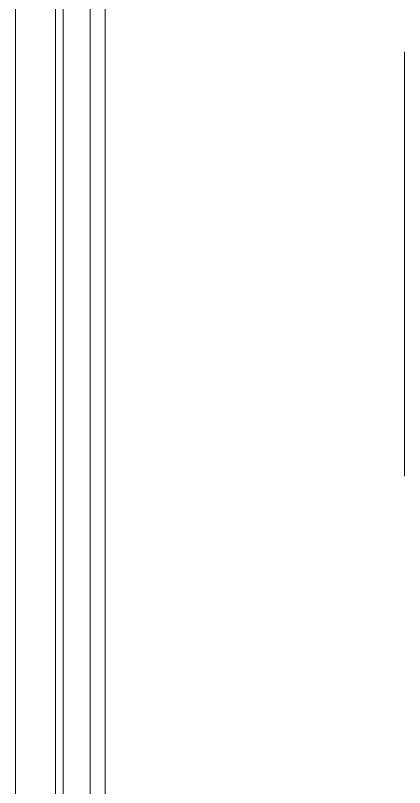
# Model space of a CAD drawing. Header units: millimetres. Extents: x 6 to 425, y 6 to 273.
# Drawn here: x 45.69 to 50.25, y 134.37 to 143.4 of the extents above; entities that cross this region are included whole.
import ezdxf

# ---------------------------------------------------------------- set-up
doc = ezdxf.new("R2010")
doc.units = ezdxf.units.MM

msp = doc.modelspace()

# ---------------------------------------------------------------- linework, layer by layer
at = {"color": 7, "linetype": 'Continuous', "lineweight": 15}
for p, q in [((45.6896, 151.3986), (45.6896, 129.5836)), ((45.6896, 151.3986), (45.6896, 129.5836)), ((46.1603, 151.3986), (46.1603, 129.5836)), ((46.2471, 151.3986), (46.2471, 129.5836)), ((46.5646, 151.3986), (46.5646, 129.5836)), ((46.7396, 129.7661), (46.7396, 151.2161)), ((50.2458, 138.0106), (50.2458, 142.9715))]:
    msp.add_line(p, q, dxfattribs=at)

doc.saveas('drawing.dxf')
